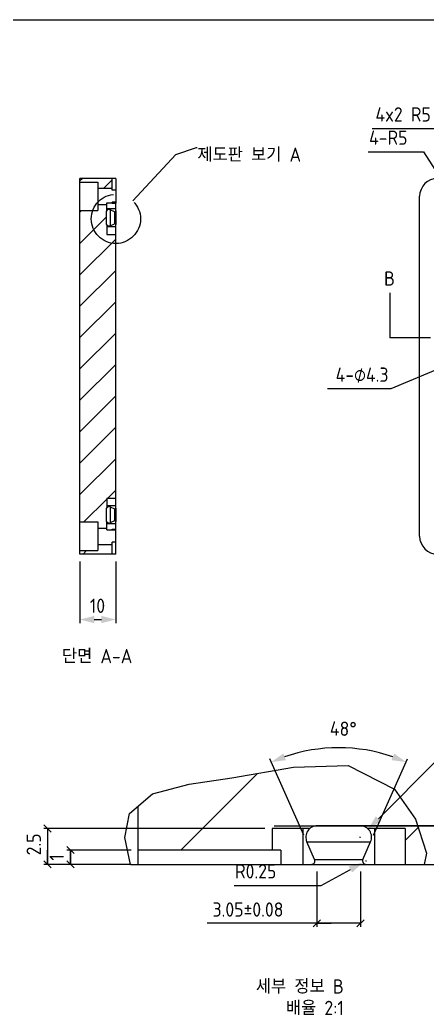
# Model space of a CAD drawing. Header units: millimetres. Extents: x -4251 to 2609, y -1673 to 4048.
# Drawn here: x -2371 to -2257.2, y 3707.6 to 3985.6 of the extents above; entities that cross this region are included whole.
import ezdxf

# ---------------------------------------------------------------- set-up
doc = ezdxf.new("R2010")
doc.units = ezdxf.units.MM
doc.linetypes.add('PHANTOM', pattern=[63.5, 31.75, -6.35, 6.35, -6.35, 6.35, -6.35])
for name, color, linetype in [('3_ALL_AXES', 7, 'Continuous'), ('5_ALL_CURVES', 7, 'Continuous'), ('7_ALL_FEATURES', 7, 'Continuous'), ('9_DEF_DIMS', 7, 'Continuous'), ('9_DEF_NOTE', 7, 'Continuous'), ('DEFAULT_3', 7, 'PHANTOM')]:
    doc.layers.add(name, color=color, linetype=linetype)
doc.styles.get("Standard").update_dxf_attribs({"font": 'ISOCP.SHX', "bigfont": 'WHGTXT.SHX'})
doc.dimstyles.new('DIMSTYLE_1', dxfattribs={"dimtxt": 4, "dimasz": 4, "dimexe": 1, "dimexo": 1, "dimgap": 0.5, "dimtad": 1, "dimdec": 3, "dimlfac": 0.25, "dimdsep": 46, "dimtxsty": 'Standard', "dimblk": '_FILLED', "dimblk1": '_FILLED', "dimblk2": '_FILLED', "dimcen": 0.09, "dimadec": 3, "dimazin": 2, "dimtol": 1, "dimtp": 0.08, "dimtm": 0.08, "dimtfac": 1, "dimtdec": 3, "dimtofl": 0, "dimtmove": 0, "dimatfit": 3, "dimldrblk": '_FILLED', "dimfxl": 0, "dimtolj": 1, "dimarcsym": 0})
doc.dimstyles.new('DIMSTYLE_11', dxfattribs={"dimtxt": 4, "dimasz": 4, "dimexe": 1, "dimexo": 1, "dimgap": 0.5, "dimtad": 1, "dimdec": 3, "dimdsep": 46, "dimtxsty": 'Standard', "dimblk": '_FILLED', "dimblk1": '_FILLED', "dimblk2": '_FILLED', "dimcen": 0.09, "dimadec": 3, "dimazin": 2, "dimtp": 0.2, "dimtm": 0.2, "dimtfac": 1, "dimtdec": 3, "dimtofl": 0, "dimtmove": 0, "dimatfit": 3, "dimldrblk": '_FILLED', "dimfxl": 0, "dimtolj": 1, "dimarcsym": 0})
doc.dimstyles.new('DIMSTYLE_13', dxfattribs={"dimtxt": 4, "dimasz": 4, "dimexe": 1, "dimexo": 1, "dimgap": 0.5, "dimtad": 1, "dimdec": 3, "dimlfac": 0.25, "dimdsep": 46, "dimtxsty": 'Standard', "dimblk": '_FILLED', "dimblk1": '_FILLED', "dimblk2": '_FILLED', "dimcen": 0.09, "dimadec": 3, "dimazin": 2, "dimtp": 0.1, "dimtm": 0.1, "dimtfac": 1, "dimtdec": 3, "dimtofl": 0, "dimtmove": 0, "dimatfit": 3, "dimldrblk": '_FILLED', "dimfxl": 0, "dimtolj": 1, "dimarcsym": 0})
doc.dimstyles.new('DIMSTYLE_15', dxfattribs={"dimtxt": 4, "dimasz": 4, "dimexe": 1, "dimexo": 1, "dimtad": 1, "dimdec": 3, "dimdsep": 46, "dimtxsty": 'Standard', "dimblk": '_FILLED', "dimblk1": '_FILLED', "dimblk2": '_FILLED', "dimcen": 0.09, "dimadec": 3, "dimazin": 2, "dimtp": 0.1, "dimtm": 0.1, "dimtfac": 1, "dimtdec": 3, "dimtofl": 0, "dimtmove": 0, "dimatfit": 1, "dimldrblk": '_FILLED', "dimfxl": 0, "dimtolj": 1, "dimarcsym": 0})
doc.dimstyles.new('DIMSTYLE_16', dxfattribs={"dimtxt": 4, "dimasz": 4, "dimexe": 1, "dimexo": 1, "dimgap": 2, "dimtad": 1, "dimdec": 1, "dimlfac": 0.25, "dimdsep": 46, "dimtxsty": 'Standard', "dimblk": '_FILLED', "dimblk1": '_FILLED', "dimblk2": '_FILLED', "dimcen": 0.09, "dimadec": 3, "dimazin": 2, "dimtp": 0.1, "dimtm": 0.1, "dimtfac": 1, "dimtdec": 65535, "dimtofl": 0, "dimtmove": 0, "dimatfit": 3, "dimldrblk": '_FILLED', "dimfxl": 0, "dimtolj": 1, "dimarcsym": 0})
doc.dimstyles.new('DIMSTYLE_2', dxfattribs={"dimtxt": 4, "dimasz": 4, "dimexe": 1, "dimexo": 1, "dimtad": 1, "dimdec": 3, "dimlfac": 0.25, "dimdsep": 46, "dimtxsty": 'Standard', "dimblk": '_FILLED', "dimblk1": '_FILLED', "dimblk2": '_FILLED', "dimcen": 0.09, "dimadec": 3, "dimazin": 2, "dimtp": 0.1, "dimtm": 0.1, "dimtfac": 1, "dimtdec": 3, "dimtofl": 0, "dimtmove": 0, "dimatfit": 3, "dimldrblk": '_FILLED', "dimfxl": 0, "dimtolj": 1, "dimarcsym": 0})
doc.dimstyles.new('DIMSTYLE_9', dxfattribs={"dimtxt": 4, "dimasz": 4, "dimexe": 1, "dimexo": 1, "dimtad": 1, "dimdec": 3, "dimdsep": 46, "dimtxsty": 'Standard', "dimblk": '_FILLED', "dimblk1": '_FILLED', "dimblk2": '_FILLED', "dimcen": 0.09, "dimadec": 3, "dimazin": 2, "dimtp": 0.1, "dimtm": 0.1, "dimtfac": 1, "dimtdec": 3, "dimtofl": 0, "dimtmove": 0, "dimatfit": 3, "dimldrblk": '_FILLED', "dimfxl": 0, "dimtolj": 1, "dimarcsym": 0})
doc.dimstyles.get("Standard").update_dxf_attribs({"dimtxt": 0.18, "dimasz": 0.18, "dimexe": 0.18, "dimexo": 0.0625, "dimgap": 0.09, "dimtad": 0, "dimtih": 1, "dimtoh": 1, "dimdec": 4, "dimzin": 0, "dimdsep": 46, "dimtxsty": 'Standard', "dimcen": 0.09, "dimadec": 0, "dimazin": 0, "dimtfac": 1, "dimtdec": 4, "dimtofl": 0, "dimtmove": 0, "dimatfit": 3, "dimfxl": 0, "dimtolj": 1, "dimtzin": 0, "dimarcsym": 0})

# ---------------------------------------------------------------- blocks, each defined once
blk = doc.blocks.new('XSEC_FILLED')
at = {"color": 0, "linetype": 'ByBlock'}
blk.add_solid([(0, 0), (-1, 0.25), (-1, -0.25)], dxfattribs=at)
blk = doc.blocks.new('_OBLIQUE')
at = {"color": 0, "linetype": 'ByBlock'}
for p, q in [((0, 0), (-1, 0)), ((0.25, 0.25), (-0.25, -0.25))]:
    blk.add_line(p, q, dxfattribs=at)
blk = doc.blocks.new('*D107')
at = {"layer": '9_DEF_DIMS', "color": 0, "lineweight": -2}
for p, q in [((-2288.03, 3747.67), (-2288.03, 3732.21)), ((-2275.83, 3747.67), (-2275.83, 3732.21)), ((-2288.03, 3733.21), (-2318.66, 3733.21)), ((-2275.83, 3733.21), (-2288.03, 3733.21))]:
    blk.add_line(p, q, dxfattribs=at)
at = {"layer": 'DEFPOINTS', "color": 0}
for p in [(-2288.03, 3748.67), (-2275.83, 3748.67), (-2288.03, 3733.21)]:
    blk.add_point(p, dxfattribs=at)
at = {"layer": '9_DEF_DIMS', "color": 0, "lineweight": -2, "xscale": 4, "yscale": 4, "zscale": 4, "rotation": 180}
blk.add_blockref('_OBLIQUE', (-2288.03, 3733.21), dxfattribs=at)
at = {"layer": '9_DEF_DIMS', "color": 0, "lineweight": -2, "xscale": 4, "yscale": 4, "zscale": 4}
blk.add_blockref('_OBLIQUE', (-2275.83, 3733.21), dxfattribs=at)
at = {"layer": '9_DEF_DIMS', "color": 0, "insert": (-2297.36, 3739.05), "char_height": 4, "attachment_point": 3, "line_spacing_factor": 0.9}
blk.add_mtext('\\A1;3.05±0.08', dxfattribs=at)
blk = doc.blocks.new('_FILLED')
at = {"color": 0, "linetype": 'ByBlock'}
blk.add_solid([(0, 0), (-1, 0.25), (-1, -0.25)], dxfattribs=at)
blk = doc.blocks.new('*D108')
at = {"layer": '9_DEF_DIMS', "color": 0, "lineweight": -2}
for p, q in [((-2299.93, 3760.47), (-2238.01, 3760.47)), ((-2239.01, 3760.47), (-2239.01, 3749.67)), ((-2299.93, 3749.67), (-2238.01, 3749.67)), ((-2239.01, 3749.67), (-2239.01, 3722.28))]:
    blk.add_line(p, q, dxfattribs=at)
at = {"layer": 'DEFPOINTS', "color": 0}
for p in [(-2300.93, 3760.47), (-2300.93, 3749.67), (-2239.01, 3749.67)]:
    blk.add_point(p, dxfattribs=at)
at = {"layer": '9_DEF_DIMS', "color": 0, "lineweight": -2, "xscale": 4, "yscale": 4, "zscale": 4}
for p, rotation in [((-2239.01, 3760.47), 90), ((-2239.01, 3749.67), 270)]:
    blk.add_blockref('_OBLIQUE', p, dxfattribs=dict(at, rotation=rotation))
at = {"layer": '9_DEF_DIMS', "color": 0, "insert": (-2244.84, 3740.88), "char_height": 4, "attachment_point": 3, "rotation": 90, "line_spacing_factor": 0.9}
blk.add_mtext('\\A1;2.7±0.08', dxfattribs=at)
blk = doc.blocks.new('*D109')
at = {"layer": '9_DEF_DIMS', "color": 0, "lineweight": -2}
for p, q in [((-2254.82, 3778.48), (-2270.86, 3762.37)), ((-2242.04, 3778.48), (-2254.82, 3778.48)), ((-2276.03, 3757.27), (-2275.85, 3757.27)), ((-2275.94, 3757.18), (-2275.94, 3757.36))]:
    blk.add_line(p, q, dxfattribs=at)
at = {"layer": 'DEFPOINTS', "color": 0}
for p in [(-2275.94, 3757.27), (-2273.69, 3759.53)]:
    blk.add_point(p, dxfattribs=at)
at = {"layer": '9_DEF_DIMS', "color": 0, "lineweight": -2, "xscale": 4, "yscale": 4, "zscale": 4, "rotation": 225.1159136871275}
blk.add_blockref('_FILLED', (-2273.69, 3759.53), dxfattribs=at)
at = {"layer": '9_DEF_DIMS', "color": 0, "insert": (-2250.84, 3784.44), "char_height": 4, "attachment_point": 1, "line_spacing_factor": 0.9}
blk.add_mtext('\\A1;R0.8', dxfattribs=at)
blk = doc.blocks.new('*D110')
at = {"layer": '9_DEF_DIMS', "color": 0, "lineweight": -2}
for p, q in [((-2274.38, 3750.67), (-2274.2, 3750.67)), ((-2274.29, 3750.58), (-2274.29, 3750.76)), ((-2286.85, 3743.77), (-2278.67, 3748.26)), ((-2311.11, 3743.77), (-2286.85, 3743.77))]:
    blk.add_line(p, q, dxfattribs=at)
at = {"layer": 'DEFPOINTS', "color": 0}
for p in [(-2275.16, 3750.19), (-2274.29, 3750.67)]:
    blk.add_point(p, dxfattribs=at)
at = {"layer": '9_DEF_DIMS', "color": 0, "lineweight": -2, "xscale": 4, "yscale": 4, "zscale": 4, "rotation": 28.7470863702631}
blk.add_blockref('_FILLED', (-2275.16, 3750.19), dxfattribs=at)
at = {"layer": '9_DEF_DIMS', "color": 0, "insert": (-2299.34, 3749.73), "char_height": 4, "attachment_point": 3, "line_spacing_factor": 0.9}
blk.add_mtext('\\A1;R0.25', dxfattribs=at)
blk = doc.blocks.new('*D151')
at = {"layer": '9_DEF_DIMS', "color": 0, "lineweight": -2}
for p, q in [((-2273.69, 3948.77), (-2258.21, 3948.77)), ((-2258.21, 3948.77), (-2248.15, 3932.94)), ((-2243.42, 3925.34), (-2243.24, 3925.34)), ((-2243.33, 3925.25), (-2243.33, 3925.43))]:
    blk.add_line(p, q, dxfattribs=at)
at = {"layer": 'DEFPOINTS', "color": 0}
for p in [(-2246.01, 3929.56), (-2243.33, 3925.34)]:
    blk.add_point(p, dxfattribs=at)
at = {"layer": '9_DEF_DIMS', "color": 0, "lineweight": -2, "xscale": 4, "yscale": 4, "zscale": 4, "rotation": 302.4100778908644}
blk.add_blockref('_FILLED', (-2246.01, 3929.56), dxfattribs=at)
at = {"layer": '9_DEF_DIMS', "color": 0, "insert": (-2262.72, 3954.73), "char_height": 4, "attachment_point": 3, "line_spacing_factor": 0.9}
blk.add_mtext('\\A1;4-R5', dxfattribs=at)
blk = doc.blocks.new('*D152')
at = {"layer": '9_DEF_DIMS', "color": 0, "lineweight": -2}
for p, q in [((-2272.55, 3955.26), (-2251.53, 3955.26)), ((-2251.53, 3955.26), (-2230.3, 3918.15)), ((-2225.92, 3910.34), (-2225.74, 3910.34)), ((-2225.83, 3910.25), (-2225.83, 3910.43))]:
    blk.add_line(p, q, dxfattribs=at)
at = {"layer": 'DEFPOINTS', "color": 0}
for p in [(-2228.31, 3914.68), (-2225.83, 3910.34)]:
    blk.add_point(p, dxfattribs=at)
at = {"layer": '9_DEF_DIMS', "color": 0, "lineweight": -2, "xscale": 4, "yscale": 4, "zscale": 4, "rotation": 299.7727330511497}
blk.add_blockref('_FILLED', (-2228.31, 3914.68), dxfattribs=at)
at = {"layer": '9_DEF_DIMS', "color": 0, "insert": (-2256.2, 3961.22), "char_height": 4, "attachment_point": 3, "line_spacing_factor": 0.9}
blk.add_mtext('\\A1;4x2 R5', dxfattribs=at)
blk = doc.blocks.new('*D153')
at = {"layer": '9_DEF_DIMS', "color": 0, "lineweight": -2}
for p, q in [((-2354.19, 3834.34), (-2354.19, 3817.08)), ((-2344.19, 3834.34), (-2344.19, 3817.08)), ((-2350.19, 3818.08), (-2348.19, 3818.08))]:
    blk.add_line(p, q, dxfattribs=at)
at = {"layer": 'DEFPOINTS', "color": 0}
for p in [(-2354.19, 3835.34), (-2344.19, 3835.34), (-2344.19, 3818.08)]:
    blk.add_point(p, dxfattribs=at)
at = {"layer": '9_DEF_DIMS', "color": 0, "lineweight": -2, "xscale": 4, "yscale": 4, "zscale": 4, "rotation": 180}
blk.add_blockref('_FILLED', (-2354.19, 3818.08), dxfattribs=at)
at = {"layer": '9_DEF_DIMS', "color": 0, "lineweight": -2, "xscale": 4, "yscale": 4, "zscale": 4}
blk.add_blockref('_FILLED', (-2344.19, 3818.08), dxfattribs=at)
at = {"layer": '9_DEF_DIMS', "color": 0, "insert": (-2349.3, 3823.92), "char_height": 4, "attachment_point": 2, "line_spacing_factor": 0.9}
blk.add_mtext('\\A1;10', dxfattribs=at)
blk = doc.blocks.new('*D158')
at = {"layer": '9_DEF_DIMS', "color": 0, "lineweight": -2}
for p, q in [((-2291.64, 3757.79), (-2301.16, 3779.17)), ((-2272.21, 3757.79), (-2262.69, 3779.17))]:
    blk.add_line(p, q, dxfattribs=at)
blk.add_arc((-2281.93, 3735.97), 46.29, 70.9525, 109.0475, dxfattribs=at)
at = {"layer": 'DEFPOINTS', "color": 0}
for p in [(-2288.37, 3781.81), (-2291.24, 3756.88), (-2291.05, 3756.46), (-2272.8, 3756.46), (-2272.61, 3756.88)]:
    blk.add_point(p, dxfattribs=at)
at = {"layer": '9_DEF_DIMS', "color": 0, "lineweight": -2, "xscale": 4, "yscale": 4, "zscale": 4}
for p, rotation in [((-2300.75, 3778.25), 201.5237323055667), ((-2263.1, 3778.25), 338.4762676942415)]:
    blk.add_blockref('_FILLED', p, dxfattribs=dict(at, rotation=rotation))
at = {"layer": '9_DEF_DIMS', "color": 0, "insert": (-2280.6, 3789.57), "char_height": 4, "attachment_point": 2, "rotation": 358.5782, "line_spacing_factor": 0.9}
blk.add_mtext('\\A1;48°', dxfattribs=at)
blk = doc.blocks.new('*D159')
at = {"layer": '9_DEF_DIMS', "color": 0, "lineweight": -2}
for p, q in [((-2302.53, 3759.67), (-2364.27, 3759.67)), ((-2363.27, 3759.67), (-2363.27, 3749.67)), ((-2339.93, 3749.67), (-2364.27, 3749.67))]:
    blk.add_line(p, q, dxfattribs=at)
at = {"layer": 'DEFPOINTS', "color": 0}
for p in [(-2301.53, 3759.67), (-2363.27, 3749.67), (-2338.93, 3749.67)]:
    blk.add_point(p, dxfattribs=at)
at = {"layer": '9_DEF_DIMS', "color": 0, "lineweight": -2, "xscale": 4, "yscale": 4, "zscale": 4}
for p, rotation in [((-2363.27, 3759.67), 90), ((-2363.27, 3749.67), 270)]:
    blk.add_blockref('_OBLIQUE', p, dxfattribs=dict(at, rotation=rotation))
at = {"layer": '9_DEF_DIMS', "color": 0, "insert": (-2369.1, 3755.24), "char_height": 4, "attachment_point": 2, "rotation": 90, "line_spacing_factor": 0.9}
blk.add_mtext('\\A1;2.5', dxfattribs=at)
blk = doc.blocks.new('*D160')
at = {"layer": '9_DEF_DIMS', "color": 0, "lineweight": -2}
for p, q in [((-2339.93, 3753.67), (-2357.85, 3753.67)), ((-2356.85, 3753.67), (-2356.85, 3749.67)), ((-2351.93, 3749.67), (-2357.85, 3749.67))]:
    blk.add_line(p, q, dxfattribs=at)
at = {"layer": 'DEFPOINTS', "color": 0}
for p in [(-2338.93, 3753.67), (-2356.85, 3749.67), (-2350.93, 3749.67)]:
    blk.add_point(p, dxfattribs=at)
at = {"layer": '9_DEF_DIMS', "color": 0, "lineweight": -2, "xscale": 4, "yscale": 4, "zscale": 4}
for p, rotation in [((-2356.85, 3753.67), 90), ((-2356.85, 3749.67), 270)]:
    blk.add_blockref('_OBLIQUE', p, dxfattribs=dict(at, rotation=rotation))
at = {"layer": '9_DEF_DIMS', "color": 0, "insert": (-2362.69, 3751.62), "char_height": 4, "attachment_point": 2, "rotation": 90, "line_spacing_factor": 0.9}
blk.add_mtext('\\A1;1', dxfattribs=at)
blk = doc.blocks.new('*D165')
at = {"layer": '9_DEF_DIMS', "color": 0, "lineweight": -2}
for p, q in [((-2233.42, 3896.84), (-2233.24, 3896.84)), ((-2233.33, 3896.75), (-2233.33, 3896.93)), ((-2239, 3894.46), (-2267.41, 3882.55)), ((-2267.41, 3882.55), (-2285.05, 3882.55))]:
    blk.add_line(p, q, dxfattribs=at)
at = {"layer": 'DEFPOINTS', "color": 0}
for p in [(-2235.31, 3896.01), (-2231.35, 3897.67)]:
    blk.add_point(p, dxfattribs=at)
at = {"layer": '9_DEF_DIMS', "color": 0, "lineweight": -2, "xscale": 4, "yscale": 4, "zscale": 4, "rotation": 22.75514156940108}
blk.add_blockref('_FILLED', (-2235.31, 3896.01), dxfattribs=at)
at = {"layer": '9_DEF_DIMS', "color": 0, "insert": (-2268.03, 3888.5), "char_height": 4, "attachment_point": 3, "line_spacing_factor": 0.9}
blk.add_mtext('\\A1;4-{\\fSymbol_ASME;\\W1.0;⌀}4.3', dxfattribs=at)

msp = doc.modelspace()

# ---------------------------------------------------------------- hatches: boundary and pattern name
h = msp.add_hatch()
h.set_pattern_fill('A', color=2, scale=6.200783, angle=45, style=0, pattern_type=0)
h.set_pattern_definition([(45, (-2761.73, 3559.482), (-4.384615, 4.384615), [])])
edge = h.paths.add_edge_path()
edge.add_line((-2354.1853, 3836.3394), (-2354.1853, 3837.3394))
edge.add_line((-2354.1853, 3837.3394), (-2349.1853, 3837.3394))
edge.add_line((-2349.1853, 3839.0894), (-2349.1853, 3837.3394))
edge.add_line((-2349.1853, 3839.0894), (-2345.1853, 3839.0894))
edge.add_line((-2345.1853, 3839.0894), (-2345.1853, 3836.3394))
edge.add_line((-2345.1853, 3836.3394), (-2354.1853, 3836.3394))
edge = h.paths.add_edge_path()
edge.add_line((-2354.1853, 3845.3394), (-2354.1853, 3932.3394))
edge.add_line((-2354.1853, 3932.3394), (-2349.1853, 3932.3394))
edge.add_line((-2349.1853, 3934.0894), (-2349.1853, 3932.3394))
edge.add_line((-2349.1853, 3934.0894), (-2346.6853, 3934.0894))
edge.add_line((-2346.6853, 3934.0894), (-2346.6853, 3932.3638))
edge.add_arc((-2346.0853, 3931.8346), 0.8, 138.590378, 180)
edge.add_line((-2346.8853, 3931.8346), (-2346.8853, 3928.8442))
edge.add_arc((-2346.0853, 3928.8442), 0.8, 180, 221.409622)
edge.add_line((-2346.6853, 3928.315), (-2346.6853, 3925.6894))
edge.add_line((-2346.6853, 3925.6894), (-2344.1853, 3925.6894))
edge.add_line((-2344.1853, 3851.9894), (-2344.1853, 3925.6894))
edge.add_line((-2346.6853, 3851.9894), (-2344.1853, 3851.9894))
edge.add_line((-2346.6853, 3851.9894), (-2346.6853, 3849.3638))
edge.add_arc((-2346.0853, 3848.8346), 0.8, 138.590378, 180)
edge.add_line((-2346.8853, 3848.8346), (-2346.8853, 3845.8442))
edge.add_arc((-2346.0853, 3845.8442), 0.8, 180, 221.409622)
edge.add_line((-2346.6853, 3845.315), (-2346.6853, 3843.5894))
edge.add_line((-2349.1853, 3843.5894), (-2346.6853, 3843.5894))
edge.add_line((-2349.1853, 3845.3394), (-2349.1853, 3843.5894))
edge.add_line((-2354.1853, 3845.3394), (-2349.1853, 3845.3394))
edge = h.paths.add_edge_path()
edge.add_line((-2354.1853, 3940.3394), (-2354.1853, 3941.3394))
edge.add_line((-2345.1853, 3941.3394), (-2354.1853, 3941.3394))
edge.add_line((-2345.1853, 3941.3394), (-2345.1853, 3938.5894))
edge.add_line((-2349.1853, 3938.5894), (-2345.1853, 3938.5894))
edge.add_line((-2349.1853, 3940.3394), (-2349.1853, 3938.5894))
edge.add_line((-2354.1853, 3940.3394), (-2349.1853, 3940.3394))
h = msp.add_hatch()
h.set_pattern_fill('B', color=2, scale=42.426407, angle=45, style=0, pattern_type=0)
h.set_pattern_definition([(45, (-2792.03, 3587.67), (-30, 30), [])])
edge = h.paths.add_edge_path()
edge.add_spline(control_points=[(-2287.9065, 3760.4668), (-2288.1693, 3760.4657), (-2288.6768, 3760.4048), (-2289.4069, 3760.1282), (-2289.8263, 3759.8391), (-2290.0231, 3759.6668)], knot_values=[0, 0, 0, 0, 0.33333333, 0.66666667, 1, 1, 1, 1], degree=3, periodic=0)
edge.add_line((-2290.0231, 3759.6668), (-2300.5256, 3759.6668))
edge.add_line((-2300.5256, 3759.6668), (-2300.5256, 3753.6668))
edge.add_line((-2300.5256, 3753.6668), (-2337.9256, 3753.6668))
edge.add_line((-2337.9256, 3753.6668), (-2337.9256, 3766.9524))
edge.add_spline(control_points=[(-2337.9256, 3766.9524), (-2337.3462, 3767.4663), (-2335.9352, 3768.4457), (-2333.1147, 3769.7911), (-2329.4318, 3770.9495), (-2324.8527, 3771.9166), (-2319.4028, 3772.7378), (-2313.2338, 3773.5751), (-2306.6209, 3774.6865), (-2299.3723, 3776.0845), (-2292.1247, 3777.294), (-2285.9422, 3777.8426), (-2280.8617, 3777.6637), (-2276.619, 3776.8696), (-2273.0639, 3775.5632), (-2269.8784, 3773.749), (-2266.8663, 3771.2866), (-2263.8257, 3767.8477), (-2260.8822, 3763.282), (-2258.9574, 3759.0749), (-2257.7818, 3755.3423), (-2257.2727, 3752.1781), (-2257.2527, 3750.4414), (-2257.333, 3749.6668)], knot_values=[0, 0, 0, 0, 0.04761905, 0.0952381, 0.14285714, 0.19047619, 0.23809524, 0.28571429, 0.33333333, 0.38095238, 0.42857143, 0.47619048, 0.52380952, 0.57142857, 0.61904762, 0.66666667, 0.71428571, 0.76190476, 0.80952381, 0.85714286, 0.9047619, 0.95238095, 1, 1, 1, 1], degree=3, periodic=0)
edge.add_line((-2257.333, 3749.6668), (-2263.3256, 3749.6668))
edge.add_line((-2263.3256, 3749.6668), (-2263.3256, 3759.6668))
edge.add_line((-2263.3256, 3759.6668), (-2273.8281, 3759.6668))
edge.add_spline(control_points=[(-2273.8281, 3759.6668), (-2274.0248, 3759.8391), (-2274.4442, 3760.1282), (-2275.1743, 3760.4048), (-2275.6818, 3760.4657), (-2275.9447, 3760.4668)], knot_values=[0, 0, 0, 0, 0.33333333, 0.66666667, 1, 1, 1, 1], degree=3, periodic=0)
edge.add_line((-2275.9447, 3760.4668), (-2287.9065, 3760.4668))

# ---------------------------------------------------------------- linework, layer by layer
at = {"color": 7}
for p, q in [((-2354.1853, 3836.3394), (-2354.1853, 3941.3394)), ((-2345.1853, 3941.3394), (-2354.1853, 3941.3394)), ((-2345.1853, 3938.0165), (-2345.1853, 3941.3394)), ((-2354.1853, 3940.3394), (-2349.1853, 3940.3394)), ((-2349.1853, 3940.3394), (-2349.1853, 3932.3394)), ((-2349.1853, 3938.5894), (-2345.1853, 3938.5894)), ((-2354.1853, 3932.3394), (-2349.1853, 3932.3394)), ((-2349.1853, 3934.0894), (-2346.6853, 3934.0894)), ((-2346.6853, 3932.3638), (-2346.6853, 3934.5266)), ((-2346.8853, 3931.8346), (-2346.8853, 3928.8442)), ((-2346.6853, 3928.315), (-2346.6853, 3925.6894)), ((-2344.1853, 3849.8394), (-2344.1853, 3927.8394)), ((-2346.6853, 3925.6894), (-2344.1853, 3925.6894)), ((-2346.6853, 3851.9894), (-2344.1853, 3851.9894)), ((-2346.6853, 3851.9894), (-2346.6853, 3849.3638)), ((-2346.8853, 3848.8346), (-2346.8853, 3845.8442)), ((-2354.1853, 3845.3394), (-2349.1853, 3845.3394)), ((-2349.1853, 3845.3394), (-2349.1853, 3837.3394)), ((-2349.1853, 3843.5894), (-2346.6853, 3843.5894)), ((-2346.6853, 3843.1523), (-2346.6853, 3845.315)), ((-2349.1853, 3839.0894), (-2345.1853, 3839.0894)), ((-2345.1853, 3836.3394), (-2345.1853, 3839.6624)), ((-2354.1853, 3837.3394), (-2349.1853, 3837.3394)), ((-2345.1853, 3836.3394), (-2354.1853, 3836.3394)), ((-2311.7708, 3773.8257), (-2294.5772, 3776.8677)), ((-2294.5772, 3776.8677), (-2279.2669, 3777.3275)), ((-2279.2669, 3777.3275), (-2266.3912, 3770.6597)), ((-2323.6625, 3772.0773), (-2311.7708, 3773.8257)), ((-2333.9398, 3769.3628), (-2323.6625, 3772.0773)), ((-2340.3969, 3763.8439), (-2333.9398, 3769.3628)), ((-2266.3912, 3770.6597), (-2260.4824, 3762.2595)), ((-2337.9256, 3749.6668), (-2337.9256, 3765.9561)), ((-2341.6454, 3757.2067), (-2340.3969, 3763.8439)), ((-2275.9447, 3760.4668), (-2287.9065, 3760.4668)), ((-2260.4824, 3762.2595), (-2257.4036, 3752.7599)), ((-2340.1075, 3749.6668), (-2341.6454, 3757.2067)), ((-2290.0231, 3759.6668), (-2300.5256, 3759.6668)), ((-2300.5256, 3759.6668), (-2300.5256, 3753.6668)), ((-2263.3256, 3759.6668), (-2273.8281, 3759.6668)), ((-2263.3256, 3759.6668), (-2263.3256, 3749.6668)), ((-2288.6519, 3751.0735), (-2290.8298, 3755.9652)), ((-2275.1993, 3751.0735), (-2273.0213, 3755.9652)), ((-2298.0867, 3753.6668), (-2337.9256, 3753.6668)), ((-2298.0867, 3753.6668), (-2298.0867, 3749.6668)), ((-2257.4036, 3752.7599), (-2258.0294, 3749.6668)), ((-2340.1075, 3749.6668), (-2289.5654, 3749.6668)), ((-2289.013, 3749.6668), (-2289.3851, 3749.6668)), ((-2281.9256, 3749.6668), (-2258.0294, 3749.6668))]:
    msp.add_line(p, q, dxfattribs=at)
at = {"color": 2}
msp.add_line((-2248.5659, 3760.4668), (-2275.9447, 3760.4668), dxfattribs=at)
at = {"color": 9}
for p, q in [((-2291.9256, 3759.6668), (-2291.9256, 3749.6668)), ((-2271.9256, 3759.6668), (-2271.9256, 3749.6668)), ((-2290.8298, 3755.9652), (-2273.0213, 3755.9652)), ((-2288.6519, 3751.0735), (-2275.1993, 3751.0735))]:
    msp.add_line(p, q, dxfattribs=at)
at = {"color": 4}
msp.add_line((-2289.013, 3749.6668), (-2281.9256, 3749.6668), dxfattribs=at)
at = {"elevation": 0}
msp.add_lwpolyline([(-2718.5459, 3985.6339), (-190.3583, 3985.6339)], dxfattribs=at)
at = {"color": 7}
for centre, radius, start, end in [((-2346.0853, 3931.8346), 0.8, 138.590378, 180), ((-2346.0853, 3928.8442), 0.8, 180, 221.409622), ((-2346.0853, 3848.8346), 0.8, 138.590378, 180), ((-2346.0853, 3845.8442), 0.8, 180, 221.409622), ((-2287.9065, 3757.2668), 3.2, 90, 204), ((-2275.9447, 3757.2668), 3.2, 336, 90), ((-2289.5654, 3750.6668), 1, 270, 24), ((-2274.2857, 3750.6668), 1, 156, 270)]:
    msp.add_arc(centre, radius, start, end, dxfattribs=at)
at = {"layer": '3_ALL_AXES', "color": 7}
for p, q in [((-2344.1853, 3941.3394), (-2344.1853, 3934.3797)), ((-2344.1853, 3938.0165), (-2345.1853, 3938.0165)), ((-2346.6853, 3934.5266), (-2345.1853, 3934.5266)), ((-2344.537, 3932.021), (-2345.7599, 3932.5655)), ((-2345.1853, 3934.3797), (-2345.1853, 3934.6624)), ((-2344.1853, 3934.6624), (-2345.1853, 3934.6624)), ((-2344.1853, 3932.2494), (-2344.1853, 3932.8394)), ((-2345.7599, 3928.1134), (-2344.537, 3928.6578)), ((-2344.1853, 3927.8394), (-2344.1853, 3928.4294)), ((-2345.7599, 3849.5655), (-2344.537, 3849.021)), ((-2344.1853, 3849.2494), (-2344.1853, 3849.8394)), ((-2346.6853, 3843.1523), (-2345.1853, 3843.1523)), ((-2344.537, 3845.6578), (-2345.7599, 3845.1134)), ((-2345.1853, 3843.0165), (-2345.1853, 3843.2991)), ((-2344.1853, 3844.8394), (-2344.1853, 3845.4294)), ((-2344.1853, 3836.3394), (-2344.1853, 3843.2991)), ((-2344.1853, 3843.0165), (-2345.1853, 3843.0165)), ((-2344.1853, 3839.6624), (-2345.1853, 3839.6624))]:
    msp.add_line(p, q, dxfattribs=at)
at = {"layer": '3_ALL_AXES', "color": 9}
for p, q in [((-2344.1853, 3932.8394), (-2346.6853, 3932.8394)), ((-2344.1853, 3927.8394), (-2346.6853, 3927.8394)), ((-2344.1853, 3849.8394), (-2346.6853, 3849.8394)), ((-2344.1853, 3844.8394), (-2346.6853, 3844.8394))]:
    msp.add_line(p, q, dxfattribs=at)
at = {"layer": '3_ALL_AXES', "color": 7}
for centre, radius, start, end in [((-2346.0853, 3931.8346), 0.8, 66, 138.590378), ((-2344.4353, 3932.2494), 0.25, 246, 0), ((-2346.0853, 3928.8442), 0.8, 221.409622, 294), ((-2344.4353, 3928.4294), 0.25, 0, 114), ((-2346.0853, 3848.8346), 0.8, 66, 138.590378), ((-2344.4353, 3849.2494), 0.25, 246, 0), ((-2346.0853, 3845.8442), 0.8, 221.409622, 294), ((-2344.4353, 3845.4294), 0.25, 0, 114)]:
    msp.add_arc(centre, radius, start, end, dxfattribs=at)
at = {"layer": '5_ALL_CURVES', "color": 4}
for p, q in [((-2344.1853, 3928.5676), (-2344.1853, 3930.3394)), ((-2344.1853, 3847.3394), (-2344.1853, 3849.1113))]:
    msp.add_line(p, q, dxfattribs=at)
at = {"layer": '7_ALL_FEATURES', "color": 7}
for p, q in [((-2344.1853, 3941.3394), (-2345.1853, 3941.3394)), ((-2259.3309, 3841.3394), (-2259.3309, 3936.3394)), ((-2345.1853, 3934.3797), (-2344.1853, 3934.3797)), ((-2344.1853, 3932.8394), (-2344.1853, 3934.3797)), ((-2344.1853, 3932.2494), (-2344.1853, 3928.4745)), ((-2344.1853, 3849.2043), (-2344.1853, 3845.4294)), ((-2345.1853, 3843.2991), (-2344.1853, 3843.2991)), ((-2344.1853, 3843.2991), (-2344.1853, 3844.8394)), ((-2344.1853, 3836.3394), (-2345.1853, 3836.3394))]:
    msp.add_line(p, q, dxfattribs=at)
at = {"layer": '7_ALL_FEATURES', "color": 9}
for p, q in [((-2345.7599, 3932.5655), (-2345.7599, 3928.1134)), ((-2344.537, 3932.021), (-2344.537, 3928.6578)), ((-2345.7599, 3849.5741), (-2345.7599, 3845.1134)), ((-2344.537, 3849.021), (-2344.537, 3845.6578))]:
    msp.add_line(p, q, dxfattribs=at)
at = {"layer": '7_ALL_FEATURES', "color": 7}
for centre, start, end in [((-2254.3309, 3936.3394), 90, 180), ((-2254.3309, 3841.3394), 180, 270)]:
    msp.add_arc(centre, 5, start, end, dxfattribs=at)
at = {"layer": 'DEFAULT_3', "color": 2}
msp.add_line((-2065.825, 3896.8394), (-2267.6393, 3896.8394), dxfattribs=at)
msp.add_circle((-2344.1544, 3930.0263), 6.8734, dxfattribs=at)

# ---------------------------------------------------------------- texts
at = {"color": 7, "insert": (-2269.2615, 3915.3655), "char_height": 4, "width": 4.866667, "attachment_point": 1, "line_spacing_factor": 0.9}
msp.add_mtext('B', dxfattribs=at)
at = {"layer": '9_DEF_NOTE', "color": 2, "char_height": 4, "line_spacing_factor": 0.9}
for s, insert, width, attachment_point in [('제도판 보기 A', (-2321.3986, 3949.9919), 53.022222, 1), ('단면 A-A', (-2339.5614, 3809.8679), 34, 3), ('세부 정보 B\\P배율 2:1', (-2280.5015, 3717.5515), 44.066667, 3)]:
    msp.add_mtext(s, dxfattribs=dict(at, insert=insert, width=width, attachment_point=attachment_point))

# ---------------------------------------------------------------- dimensions: what is measured, and where the dimension line sits
at = {"layer": '9_DEF_DIMS', "color": 2}
for center, mpoint, text, dimstyle, picture, middle in [((-2225.8309, 3910.3394), (-2228.3137, 3914.6794), '4x2 R<>', 'DIMSTYLE_9', '*D152', (-2264.3739, 3955.2573)), ((-2243.3309, 3925.3394), (-2246.0108, 3929.5606), '4-R<>', 'DIMSTYLE_9', '*D151', (-2268.2067, 3948.7723)), ((-2275.9447, 3757.2668), (-2273.6865, 3759.5341), 'R<>', 'DIMSTYLE_2', '*D109', (-2246.4364, 3778.4782)), ((-2274.2857, 3750.6668), (-2275.1625, 3750.1858), 'R<>', 'DIMSTYLE_2', '*D110', (-2305.2251, 3743.7732))]:
    dim = msp.add_radius_dim(center=center, mpoint=mpoint, text=text, dimstyle=dimstyle, override={"dimtih": 1, "dimtoh": 1, "dimpost": '<>'}, dxfattribs=at)
    dim.commit()
    dim.dimension.update_dxf_attribs({"geometry": picture, "text_midpoint": middle, "dimtype": 164})
dim = msp.add_diameter_dim_2p(p1=(-2231.3482, 3897.671), p2=(-2235.3135, 3896.0078), text='4-{\\fSymbol_ASME;\\W1.0;⌀}<>', dimstyle='DIMSTYLE_15', override={"dimtih": 1, "dimtoh": 1, "dimpost": '<>'}, dxfattribs=at)
dim.commit()
dim.dimension.update_dxf_attribs({"geometry": '*D165', "text_midpoint": (-2276.5438, 3882.5453), "dimtype": 163})
dim = msp.add_linear_dim(base=(-2344.1853, 3818.085), p1=(-2354.1853, 3835.3394), p2=(-2344.1853, 3835.3394), dimstyle='DIMSTYLE_11', dxfattribs=at)
dim.commit()
dim.dimension.update_dxf_attribs({"geometry": '*D153', "text_midpoint": (-2349.2993, 3818.085), "dimtype": 160})
dim = msp.add_angular_dim_2l(base=(-2288.36795, 3781.80576), line1=((-2272.80288, 3756.45586), (-2272.6146, 3756.87874)), line2=((-2291.04829, 3756.45586), (-2291.23657, 3756.87874)), dimstyle='DIMSTYLE_16', dxfattribs=at)
dim.commit()
dim.dimension.update_dxf_attribs({"geometry": '*D158', "text_midpoint": (-2280.77698, 3782.242), "dimtype": 162})
for base, p1, p2, angle, dimstyle, picture, middle in [((-2363.2662, 3749.6668), (-2301.5256, 3759.6668), (-2338.9256, 3749.6668), 270, 'DIMSTYLE_13', '*D159', (-2363.2662, 3755.2446)), ((-2239.0068, 3749.6668), (-2300.9256, 3760.4668), (-2300.9256, 3749.6668), 270, 'DIMSTYLE_1', '*D108', (-2239.0068, 3731.8334)), ((-2356.8518, 3749.6668), (-2338.9256, 3753.6668), (-2350.9256, 3749.6668), 270, 'DIMSTYLE_13', '*D160', (-2356.8518, 3751.617)), ((-2288.0256, 3733.2127), (-2275.8256, 3748.6668), (-2288.0256, 3748.6668), 180, 'DIMSTYLE_1', '*D107', (-2307.7637, 3733.2127))]:
    dim = msp.add_linear_dim(base=base, p1=p1, p2=p2, angle=angle, dimstyle=dimstyle, override={"dimblk1": 'OBLIQUE', "dimblk2": 'OBLIQUE', "dimsah": 1}, dxfattribs=at)
    dim.commit()
    dim.dimension.update_dxf_attribs({"geometry": picture, "text_midpoint": middle, "dimtype": 160})

# ---------------------------------------------------------------- leaders
at = {"color": 7}
msp.add_leader([(-2267.6393, 3909.3655), (-2267.6393, 3896.8394)], dimstyle='Standard', override={"dimtad": 0, "dimldrblk": 'XSEC_FILLED'}, dxfattribs=at)
at = {"layer": '9_DEF_NOTE', "color": 2, "annotation_type": 0, "has_hookline": 1, "hookline_direction": 0, "text_width": 33.6667}
msp.add_leader([(-2339.4664, 3935.0528), (-2327.3986, 3947.9919), (-2321.6686, 3949.9919), (-2321.4886, 3949.9919)], dimstyle='Standard', override={"dimtad": 0}, dxfattribs=at)

doc.saveas('drawing.dxf')
